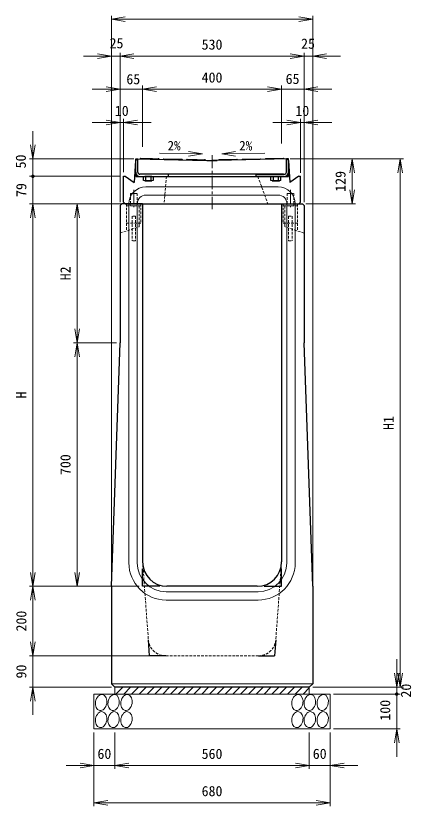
# Model space of a CAD drawing. Units: millimetres at full size, sheet at 1:20. Extents: x 0 to 8400, y -600 to 5940.
# Drawn here: x 5077 to 6216, y 2307 to 4580 of the extents above; entities that cross this region are included whole.
import ezdxf
from ezdxf.enums import TextEntityAlignment as Align

# ---------------------------------------------------------------- set-up
doc = ezdxf.new("R2010")
doc.units = ezdxf.units.MM
doc.header["$LTSCALE"] = 20
for name, pattern in [('USER1', [0.5625, 0.375, -0.1875]), ('USER2', [3, 1.875, -0.375, 0.375, -0.375]), ('USER3', [3.75, 1.875, -1.875])]:
    doc.linetypes.add(name, pattern=pattern)
for name, color, linetype, lineweight in [('_1-A_25-FRAME-SIDE_VIWE', 2, 'Continuous', 25), ('_1-B_15-GR-SIDE_VIWE', 3, 'Continuous', 25), ('ACC(細線）', 4, 'USER1', 13), ('CEN(細線）', 5, 'USER2', 13), ('CON2(細線）', 6, 'Continuous', 13), ('CON（太線）', 1, 'Continuous', 25), ('Defpoints_3', 7, 'Continuous', 25), ('寸法線', 7, 'Continuous', 9), ('構造物-寸法', 7, 'Continuous', 9)]:
    doc.layers.add(name, color=color, linetype=linetype, lineweight=lineweight)
doc.styles.add('ＭＳ ゴシック', font='')
doc.styles.get('ＭＳ ゴシック').set_extended_font_data('MS Gothic')

# ---------------------------------------------------------------- blocks, each defined once
blk = doc.blocks.new('open_arrow')
at = {"color": 0, "linetype": 'Continuous', "lineweight": -2}
blk.add_lwpolyline([(7.5, 1.25), (0, 0), (7.5, -1.25)], dxfattribs=at)
blk = doc.blocks.new('filled_dot')
at = {"color": 0, "linetype": 'Continuous', "lineweight": -2, "const_width": 1.25}
blk.add_lwpolyline([(-0.625, 0, 1), (0.625, 0, 1)], format="xyb", close=True, dxfattribs=at)

msp = doc.modelspace()

# ---------------------------------------------------------------- linework, layer by layer
at = {"layer": '_1-A_25-FRAME-SIDE_VIWE'}
for p, q in [((5422.59, 4168.83), (5428.59, 4168.83)), ((5422.59, 4130.83), (5422.59, 4168.83)), ((5422.59, 4118.83), (5422.59, 4168.83)), ((5422.59, 4168.83), (5627.59, 4164.83)), ((5428.59, 4130.83), (5428.59, 4168.83)), ((5627.59, 4164.83), (5657.59, 4164.83)), ((5862.59, 4168.83), (5657.59, 4164.83)), ((5862.59, 4168.83), (5856.59, 4168.83)), ((5856.59, 4130.83), (5856.59, 4168.83)), ((5862.59, 4130.83), (5862.59, 4168.83)), ((5862.59, 4118.83), (5862.59, 4168.83)), ((5422.59, 4118.83), (5862.59, 4118.83)), ((5516.09, 4124.83), (5434.59, 4124.83)), ((5434.59, 4118.83), (5516.09, 4118.83)), ((5445.24, 4107.03), (5445.24, 4118.83)), ((5445.24, 4118.83), (5448.7, 4118.83)), ((5448.7, 4118.83), (5452.16, 4118.83)), ((5469.48, 4118.83), (5448.7, 4118.83)), ((5452.16, 4118.83), (5459.09, 4118.83)), ((5452.16, 4107.03), (5452.16, 4118.83)), ((5459.09, 4118.83), (5469.48, 4118.83)), ((5459.09, 4118.83), (5466.01, 4118.83)), ((5459.09, 4118.83), (5466.01, 4118.83)), ((5466.01, 4118.83), (5469.48, 4118.83)), ((5466.01, 4118.83), (5466.01, 4107.03)), ((5469.48, 4118.83), (5472.94, 4118.83)), ((5472.94, 4118.83), (5472.94, 4107.03)), ((5516.09, 4124.83), (5516.09, 4118.83)), ((5769.09, 4124.83), (5769.09, 4118.83)), ((5769.09, 4124.83), (5850.59, 4124.83)), ((5850.59, 4118.83), (5769.09, 4118.83)), ((5812.24, 4107.03), (5812.24, 4118.83)), ((5812.24, 4118.83), (5815.7, 4118.83)), ((5815.7, 4118.83), (5819.16, 4118.83)), ((5836.47, 4118.83), (5815.7, 4118.83)), ((5819.16, 4118.83), (5826.09, 4118.83)), ((5819.16, 4107.03), (5819.16, 4118.83)), ((5826.09, 4118.83), (5836.47, 4118.83)), ((5826.09, 4118.83), (5833.01, 4118.83)), ((5826.09, 4118.83), (5833.01, 4118.83)), ((5833.01, 4118.83), (5836.48, 4118.83)), ((5833.01, 4118.83), (5833.01, 4107.03)), ((5836.47, 4118.83), (5839.94, 4118.83)), ((5839.94, 4118.83), (5839.94, 4107.03)), ((5448.7, 4105.83), (5445.24, 4107.03)), ((5452.16, 4107.03), (5448.7, 4105.83)), ((5448.7, 4105.83), (5469.48, 4105.83)), ((5459.09, 4105.83), (5452.16, 4107.03)), ((5466.01, 4107.03), (5459.09, 4105.83)), ((5469.48, 4105.83), (5466.01, 4107.03)), ((5472.94, 4107.03), (5469.48, 4105.83)), ((5815.7, 4105.83), (5812.24, 4107.03)), ((5819.16, 4107.03), (5815.7, 4105.83)), ((5815.7, 4105.83), (5836.47, 4105.83)), ((5826.09, 4105.83), (5819.16, 4107.03)), ((5833.01, 4107.03), (5826.09, 4105.83)), ((5836.47, 4105.83), (5833.01, 4107.03)), ((5839.94, 4107.03), (5836.48, 4105.83))]:
    msp.add_line(p, q, dxfattribs=at)
at = {"layer": '_1-A_25-FRAME-SIDE_VIWE', "color": 3, "linetype": 'USER3'}
msp.add_line((5804.09, 4124.83), (5848.09, 4124.83), dxfattribs=at)
at = {"layer": '_1-A_25-FRAME-SIDE_VIWE'}
for centre, radius, start, end in [((5434.59, 4130.83), 12, 180, 270), ((5434.59, 4130.83), 6, 180, 270), ((5850.59, 4130.83), 6, 270, 0), ((5850.59, 4130.83), 12, 270, 0)]:
    msp.add_arc(centre, radius, start, end, dxfattribs=at)
at = {"layer": '_1-B_15-GR-SIDE_VIWE'}
msp.add_line((5848.09, 4124.83), (5437.09, 4124.83), dxfattribs=at)
at = {"layer": 'ACC(細線）'}
for p, q in [((5511.09, 4118.83), (5504.36, 4039.83)), ((5774.09, 4118.83), (5803.43, 4039.83)), ((5407.59, 4069.83), (5407.59, 4039.83)), ((5407.59, 4069.83), (5426.59, 4069.83)), ((5426.59, 4069.83), (5426.59, 4039.83)), ((5858.59, 4069.83), (5858.59, 4039.83)), ((5858.59, 4069.83), (5877.59, 4069.83)), ((5877.59, 4069.83), (5877.59, 4039.83)), ((5437.59, 4039.83), (5396.59, 4039.83)), ((5437.59, 4039.83), (5396.59, 4039.83)), ((5396.59, 4039.83), (5396.59, 3983.83)), ((5437.59, 4033.83), (5396.59, 4033.83)), ((5407.09, 4039.83), (5407.09, 4033.83)), ((5427.09, 4039.83), (5427.09, 4033.83)), ((5433.09, 4033.83), (5433.09, 3983.83)), ((5437.59, 4039.83), (5437.59, 3983.83)), ((5847.59, 4039.83), (5888.59, 4039.83)), ((5847.59, 4039.83), (5888.59, 4039.83)), ((5847.59, 4039.83), (5847.59, 3983.83)), ((5847.59, 4039.83), (5888.59, 4039.83)), ((5847.59, 4033.83), (5888.59, 4033.83)), ((5852.09, 4033.83), (5852.09, 3983.83)), ((5858.09, 4039.83), (5858.09, 4033.83)), ((5878.09, 4039.83), (5878.09, 4033.83)), ((5888.59, 4039.83), (5888.59, 3983.83)), ((5412.09, 4003.83), (5412.09, 3933.83)), ((5422.09, 4003.83), (5412.09, 4003.83)), ((5422.09, 4003.83), (5422.09, 3933.83)), ((5863.09, 4003.83), (5873.09, 4003.83)), ((5863.09, 4003.83), (5863.09, 3933.83)), ((5873.09, 4003.83), (5873.09, 3933.83)), ((5437.59, 3983.83), (5396.59, 3983.83)), ((5396.59, 3983.83), (5396.59, 3961.8)), ((5433.09, 3976), (5433.09, 3983.83)), ((5847.59, 3983.83), (5888.59, 3983.83)), ((5852.09, 3976), (5852.09, 3983.83)), ((5888.59, 3983.83), (5888.59, 3961.8)), ((5377.59, 3955.53), (5431.03, 3973.15)), ((5907.59, 3955.53), (5854.15, 3973.15)), ((5422.09, 3933.83), (5412.09, 3933.83)), ((5863.09, 3933.83), (5873.09, 3933.83))]:
    msp.add_line(p, q, dxfattribs=at)
for centre, start, end in [((5430.09, 3976), 288.24585, 0), ((5855.09, 3976), 180, 251.75415)]:
    msp.add_arc(centre, 3, start, end, dxfattribs=at)
at = {"layer": 'CEN(細線）'}
for p, q in [((5642.59, 4179.83), (5642.59, 4024.83)), ((5417.09, 4079.83), (5417.09, 4029.83)), ((5417.09, 4078.81), (5417.09, 4029.83)), ((5868.09, 4079.83), (5868.09, 4029.83)), ((5868.09, 4079.83), (5868.09, 4029.83)), ((5868.09, 4079.83), (5868.09, 4029.83)), ((5868.09, 4079.83), (5868.09, 4029.83)), ((5868.09, 4078.81), (5868.09, 4029.83))]:
    msp.add_line(p, q, dxfattribs=at)
at = {"layer": 'CON2(細線）'}
for p, q in [((5452.09, 4088.83), (5833.09, 4088.83)), ((5452.09, 4064.83), (5833.09, 4064.83)), ((5403.09, 4039.83), (5403.09, 3007.33)), ((5427.09, 4039.83), (5427.09, 3007.33)), ((5858.09, 4039.83), (5858.09, 3007.33)), ((5882.09, 4039.83), (5882.09, 3007.33)), ((5510.09, 2924.33), (5642.59, 2924.33)), ((5775.09, 2924.33), (5642.59, 2924.33)), ((5510.09, 2900.33), (5642.59, 2900.33)), ((5775.09, 2900.33), (5642.59, 2900.33)), ((5932.59, 2659.83), (5352.59, 2659.83))]:
    msp.add_line(p, q, dxfattribs=at)
at = {"layer": 'CON2(細線）', "linetype": 'USER1'}
for p, q in [((5442.59, 3009.83), (5459.16, 2786.14)), ((5842.59, 3009.83), (5826.02, 2786.14)), ((5776.15, 2739.83), (5509.02, 2739.83))]:
    msp.add_line(p, q, dxfattribs=at)
at = {"layer": 'CON2(細線）'}
for centre, radius, start, end in [((5452.09, 4039.83), 49, 90, 180), ((5833.09, 4039.83), 49, 0, 90), ((5452.09, 4039.83), 25, 90, 180), ((5833.09, 4039.83), 25, 0, 90), ((5510.09, 3007.33), 107, 180, 270), ((5510.09, 3007.33), 83, 180, 270), ((5775.09, 3007.33), 107, 270, 0), ((5775.09, 3007.33), 83, 270, 0)]:
    msp.add_arc(centre, radius, start, end, dxfattribs=at)
at = {"layer": 'CON2(細線）', "linetype": 'USER1'}
for centre, start, end in [((5509.02, 2789.83), 184.23639, 270), ((5776.15, 2789.83), 270, 355.76361)]:
    msp.add_arc(centre, 50, start, end, dxfattribs=at)
at = {"layer": 'CON（太線）'}
for p, q in [((5422.38, 4164.05), (5418.72, 4100.7)), ((5422.38, 4164.05), (5427.58, 4169.05)), ((5427.58, 4169.05), (5642.59, 4164.83)), ((5857.59, 4169.05), (5642.59, 4164.83)), ((5862.79, 4164.05), (5857.59, 4169.05)), ((5862.79, 4164.05), (5866.45, 4100.7)), ((5387.59, 4044.83), (5387.59, 4118.94)), ((5387.59, 4118.94), (5392.66, 4118.94)), ((5392.66, 4118.94), (5418.72, 4100.7)), ((5892.51, 4118.94), (5866.45, 4100.7)), ((5892.51, 4118.94), (5897.59, 4118.94)), ((5897.59, 4044.83), (5897.59, 4118.94)), ((5377.59, 4034.83), (5382.59, 4039.83)), ((5377.59, 4034.83), (5377.59, 3639.83)), ((5442.59, 4039.83), (5382.59, 4039.83)), ((5387.59, 4044.83), (5392.59, 4039.83)), ((5392.59, 4039.83), (5892.59, 4039.83)), ((5442.59, 4039.83), (5392.59, 4039.83)), ((5442.59, 4039.83), (5392.59, 4039.83)), ((5442.59, 4039.83), (5442.59, 3009.83)), ((5842.59, 4039.83), (5892.59, 4039.83)), ((5842.59, 4039.83), (5892.59, 4039.83)), ((5842.59, 4039.83), (5842.59, 3009.83)), ((5842.59, 4039.83), (5902.59, 4039.83)), ((5868.59, 4039.83), (5868.59, 4039.83)), ((5882.59, 4039.83), (5882.59, 4039.83)), ((5897.59, 4044.83), (5892.59, 4039.83)), ((5902.59, 4039.83), (5907.59, 4034.83)), ((5907.59, 4034.83), (5907.59, 3639.83)), ((5352.59, 2939.83), (5377.59, 3639.83)), ((5932.59, 2939.83), (5907.59, 3639.83)), ((5352.59, 2939.83), (5352.59, 2659.83)), ((5772.59, 2939.83), (5512.59, 2939.83)), ((5932.59, 2939.83), (5932.59, 2659.83)), ((5352.59, 2659.83), (5362.59, 2649.83)), ((5922.59, 2649.83), (5932.59, 2659.83)), ((5922.59, 2649.83), (5362.59, 2649.83))]:
    msp.add_line(p, q, dxfattribs=at)
for centre, start, end in [((5512.59, 3009.83), 180, 270), ((5772.59, 3009.83), 270, 0)]:
    msp.add_arc(centre, 70, start, end, dxfattribs=at)
at = {"layer": 'Defpoints_3'}
for p, q in [((5442.59, 2939.83), (5442.59, 2989.83)), ((5842.59, 2939.83), (5842.59, 2989.83)), ((5492.59, 2939.83), (5442.59, 2939.83)), ((5792.59, 2939.83), (5842.59, 2939.83)), ((5462.59, 2739.83), (5459.19, 2786.18)), ((5825.98, 2786.18), (5822.59, 2739.83)), ((5509.06, 2739.83), (5462.59, 2739.83)), ((5776.12, 2739.83), (5822.59, 2739.83))]:
    msp.add_line(p, q, dxfattribs=at)
at = {"layer": '寸法線'}
for p, q in [((5614.79, 4183.08), (5490.97, 4185.43)), ((5614.79, 4183.08), (5574.67, 4177.17)), ((5574.93, 4190.5), (5614.79, 4183.08)), ((5710.25, 4190.5), (5670.38, 4183.08)), ((5670.38, 4183.08), (5794.21, 4185.43)), ((5670.38, 4183.08), (5710.5, 4177.17)), ((5867.59, 4169.05), (6055.72, 4169.05)), ((6045.72, 4169.05), (6045.72, 4039.83)), ((5912.59, 4039.83), (6055.72, 4039.83))]:
    msp.add_line(p, q, dxfattribs=at)
at = {"layer": '構造物-寸法'}
for p, q in [((5352.59, 4049.83), (5352.59, 4580.48)), ((5352.59, 4570.48), (5932.59, 4570.48)), ((5932.59, 4049.83), (5932.59, 4580.48)), ((5457.59, 4464.47), (5272.59, 4464.47)), ((5352.59, 2949.83), (5352.59, 4474.47)), ((5377.59, 4174.83), (5377.59, 4474.47)), ((5377.59, 4044.83), (5377.59, 4474.47)), ((5377.59, 4464.47), (5907.59, 4464.47)), ((5827.59, 4464.47), (6012.59, 4464.47)), ((5907.59, 4044.83), (5907.59, 4474.47)), ((5907.59, 4044.83), (5907.59, 4474.47)), ((5932.59, 2949.83), (5932.59, 4474.47)), ((5297.59, 4369.76), (5522.59, 4369.76)), ((5377.59, 4044.83), (5377.59, 4379.76)), ((5442.59, 4203.61), (5442.59, 4379.76)), ((5442.59, 4203.61), (5442.59, 4379.76)), ((5842.59, 4369.76), (5442.59, 4369.76)), ((5762.59, 4369.76), (5987.59, 4369.76)), ((5842.59, 4213.24), (5842.59, 4379.76)), ((5842.59, 4213.24), (5842.59, 4379.76)), ((5907.59, 4044.83), (5907.59, 4379.76)), ((5297.59, 4273.74), (5467.59, 4273.74)), ((5377.59, 4044.83), (5377.59, 4283.74)), ((5387.59, 4130.69), (5387.59, 4283.74)), ((5817.59, 4273.74), (5987.59, 4273.74)), ((5897.59, 4128.94), (5897.59, 4283.74)), ((5907.59, 4044.83), (5907.59, 4283.74)), ((5126.6, 4118.94), (5126.6, 4249.05)), ((5417.58, 4169.05), (5116.6, 4169.05)), ((5437.09, 4170.89), (5435.09, 4168.9)), ((5488.09, 4169.9), (5437.09, 4170.89)), ((5490.09, 4167.82), (5488.09, 4169.9)), ((5504.09, 4169.59), (5502.09, 4167.58)), ((5555.09, 4168.6), (5504.09, 4169.59)), ((5557.09, 4166.51), (5555.09, 4168.6)), ((5571.09, 4168.29), (5569.09, 4166.27)), ((5622.09, 4167.3), (5571.09, 4168.29)), ((5624.09, 4165.19), (5622.09, 4167.3)), ((5663.09, 4167.27), (5661.09, 4165.19)), ((5714.09, 4168.26), (5663.09, 4167.27)), ((5716.09, 4166.27), (5714.09, 4168.26)), ((5730.09, 4168.57), (5728.09, 4166.51)), ((5781.09, 4169.56), (5730.09, 4168.57)), ((5783.09, 4167.58), (5781.09, 4169.56)), ((5795.09, 4167.82), (5797.09, 4169.87)), ((5797.09, 4169.87), (5848.09, 4170.86)), ((5848.09, 4170.86), (5850.09, 4168.9)), ((5867.59, 4169.05), (6194.31, 4169.05)), ((6184.31, 4169.05), (6184.31, 2649.83)), ((5377.59, 4118.94), (5116.6, 4118.94)), ((5377.59, 4118.94), (5116.6, 4118.94)), ((5126.6, 4118.94), (5126.6, 3959.83)), ((5372.59, 4039.83), (5116.6, 4039.83)), ((5385.87, 4039.83), (5116.6, 4039.83)), ((5126.6, 4039.83), (5126.6, 2939.83)), ((5372.59, 4039.83), (5243.74, 4039.83)), ((5253.74, 3639.83), (5253.74, 4039.83)), ((5367.59, 3639.83), (5243.74, 3639.83)), ((5367.59, 3639.83), (5243.74, 3639.83)), ((5253.74, 3639.83), (5253.74, 2939.83)), ((5432.59, 2939.83), (5116.6, 2939.83)), ((5417.06, 2939.83), (5116.6, 2939.83)), ((5126.6, 2939.83), (5126.6, 2739.83)), ((5342.59, 2939.83), (5243.74, 2939.83)), ((5126.6, 2819.83), (5126.6, 2569.83)), ((5499.06, 2739.83), (5116.6, 2739.83)), ((5342.59, 2739.83), (5116.6, 2739.83)), ((6174.37, 2729.83), (6174.37, 2549.83)), ((5352.59, 2649.83), (5116.6, 2649.83)), ((5362.59, 2649.83), (5362.59, 2629.83)), ((5362.59, 2649.14), (5363.27, 2649.83)), ((5365.72, 2629.83), (5385.72, 2649.83)), ((5388.17, 2629.83), (5408.17, 2649.83)), ((5410.62, 2629.83), (5430.62, 2649.83)), ((5433.07, 2629.83), (5453.07, 2649.83)), ((5455.53, 2629.83), (5475.53, 2649.83)), ((5477.98, 2629.83), (5497.98, 2649.83)), ((5500.43, 2629.83), (5520.43, 2649.83)), ((5522.88, 2629.83), (5542.88, 2649.83)), ((5545.33, 2629.83), (5565.33, 2649.83)), ((5567.78, 2629.83), (5587.78, 2649.83)), ((5590.23, 2629.83), (5602.36, 2641.96)), ((5602.36, 2641.97), (5610.23, 2649.83)), ((5612.68, 2629.83), (5632.68, 2649.83)), ((5635.13, 2629.83), (5655.13, 2649.83)), ((5657.58, 2629.83), (5677.58, 2649.83)), ((5680.03, 2629.83), (5700.03, 2649.83)), ((5702.48, 2629.83), (5722.48, 2649.83)), ((5724.93, 2629.83), (5744.93, 2649.83)), ((5747.38, 2629.83), (5767.38, 2649.83)), ((5769.83, 2629.83), (5789.83, 2649.83)), ((5792.28, 2629.83), (5812.28, 2649.83)), ((5814.74, 2629.83), (5834.74, 2649.83)), ((5837.19, 2629.83), (5857.19, 2649.83)), ((5859.64, 2629.83), (5879.64, 2649.83)), ((5882.09, 2629.83), (5902.09, 2649.83)), ((5904.54, 2629.83), (5922.59, 2647.88)), ((5922.59, 2649.83), (5922.59, 2629.83)), ((5932.59, 2649.83), (6194.31, 2649.83)), ((5932.59, 2649.83), (6184.37, 2649.83)), ((5362.59, 2629.83), (5302.59, 2629.83)), ((5302.59, 2629.83), (5302.59, 2529.83)), ((5922.59, 2629.83), (5362.59, 2629.83)), ((5982.59, 2629.83), (5922.59, 2629.83)), ((5982.59, 2529.83), (5982.59, 2629.83)), ((5982.59, 2529.83), (5982.59, 2629.83)), ((5992.59, 2629.83), (6184.37, 2629.83)), ((5992.59, 2629.83), (6184.37, 2629.83)), ((6174.37, 2629.83), (6174.37, 2449.83)), ((5302.59, 2529.83), (5362.59, 2529.83)), ((5922.59, 2529.83), (5362.59, 2529.83)), ((5922.59, 2529.83), (5982.59, 2529.83)), ((5992.59, 2529.83), (6184.37, 2529.83)), ((5302.59, 2519.83), (5302.59, 2414.72)), ((5302.59, 2519.83), (5302.59, 2307.49)), ((5362.59, 2519.83), (5362.59, 2414.72)), ((5362.59, 2519.83), (5362.59, 2414.72)), ((5922.59, 2519.83), (5922.59, 2414.72)), ((5922.59, 2519.83), (5922.59, 2414.72)), ((5982.59, 2519.83), (5982.59, 2414.72)), ((5982.59, 2519.83), (5982.59, 2307.49)), ((5222.59, 2424.72), (5442.59, 2424.72)), ((5362.59, 2424.72), (5922.59, 2424.72)), ((6062.59, 2424.72), (5842.59, 2424.72)), ((5982.59, 2317.49), (5302.59, 2317.49))]:
    msp.add_line(p, q, dxfattribs=at)
for centre in [(5323.18, 2605.41), (5359.18, 2605.41), (5396.18, 2605.41), (5888.18, 2605.41), (5924.18, 2605.41), (5961.18, 2605.41), (5323.18, 2556.41), (5359.18, 2556.41), (5396.18, 2556.41), (5888.18, 2556.41), (5924.18, 2556.41), (5961.18, 2556.41)]:
    msp.add_ellipse(centre, major_axis=(-4.13, -22.89), ratio=0.698644, dxfattribs=at)

# ---------------------------------------------------------------- block references
at = {"layer": '寸法線', "xscale": 5.33, "yscale": 5.33}
for p, rotation in [((6045.72, 4169.05), 270), ((6045.72, 4039.83), 90)]:
    msp.add_blockref('open_arrow', p, dxfattribs=dict(at, rotation=rotation))
at = {"layer": '構造物-寸法', "xscale": 5.33, "yscale": 5.33}
for p in [(5352.59, 4570.48), (5377.59, 4464.47), (5377.59, 4464.47), (5932.59, 4464.47), (5442.59, 4369.76), (5442.59, 4369.76), (5907.59, 4369.76), (5387.59, 4273.74), (5907.59, 4273.74), (5362.59, 2424.72), (5362.59, 2424.72), (5982.59, 2424.72), (5302.59, 2317.49)]:
    msp.add_blockref('open_arrow', p, dxfattribs=at)
at = {"layer": '構造物-寸法'}
for name, p, xscale, yscale, rotation in [('open_arrow', (5932.59, 4570.48), 5.33, 5.33, 180), ('open_arrow', (5352.59, 4464.47), 5.33, 5.33, 180), ('open_arrow', (5907.59, 4464.47), 5.33, 5.33, 180), ('open_arrow', (5907.59, 4464.47), 5.33, 5.33, 180), ('open_arrow', (5377.59, 4369.76), 5.33, 5.33, 180), ('open_arrow', (5842.59, 4369.76), 5.33, 5.33, 180), ('open_arrow', (5842.59, 4369.76), 5.33, 5.33, 180), ('open_arrow', (5377.59, 4273.74), 5.33, 5.33, 180), ('open_arrow', (5897.59, 4273.74), 5.33, 5.33, 180), ('open_arrow', (5126.6, 4169.05), 5.33, 5.33, 90), ('open_arrow', (6184.31, 4169.05), 5.33, 5.33, 270), ('filled_dot', (5126.6, 4118.94), 4, 4, 90), ('filled_dot', (5126.6, 4118.94), 4, 4, 270), ('open_arrow', (5126.6, 4039.83), 5.33, 5.33, 270), ('open_arrow', (5126.6, 4039.83), 5.33, 5.33, 270), ('open_arrow', (5253.74, 4039.83), 5.33, 5.33, 270), ('open_arrow', (5253.74, 3639.83), 5.33, 5.33, 90), ('open_arrow', (5253.74, 3639.83), 5.33, 5.33, 270), ('open_arrow', (5126.6, 2939.83), 5.33, 5.33, 90), ('open_arrow', (5253.74, 2939.83), 5.33, 5.33, 90), ('open_arrow', (5126.6, 2939.83), 5.33, 5.33, 270), ('open_arrow', (5126.6, 2739.83), 5.33, 5.33, 90), ('open_arrow', (5126.6, 2739.83), 5.33, 5.33, 90), ('open_arrow', (6174.37, 2649.83), 5.33, 5.33, 90), ('open_arrow', (6184.31, 2649.83), 5.33, 5.33, 90), ('open_arrow', (5126.6, 2649.83), 5.33, 5.33, 270), ('filled_dot', (6174.37, 2629.83), 4, 4, 270), ('filled_dot', (6174.37, 2629.83), 4, 4, 270), ('open_arrow', (6174.37, 2529.83), 5.33, 5.33, 270), ('open_arrow', (5302.59, 2424.72), 5.33, 5.33, 180), ('open_arrow', (5922.59, 2424.72), 5.33, 5.33, 180), ('open_arrow', (5922.59, 2424.72), 5.33, 5.33, 180), ('open_arrow', (5982.59, 2317.49), 5.33, 5.33, 180)]:
    msp.add_blockref(name, p, dxfattribs=dict(at, xscale=xscale, yscale=yscale, rotation=rotation))

# ---------------------------------------------------------------- texts
at = {"layer": '寸法線', "style": 'ＭＳ ゴシック'}
for p in [(5514.49, 4185.18), (5720.72, 4185.07)]:
    msp.add_text('2%', height=27.49, dxfattribs=at).set_placement(p, align=Align.BOTTOM_LEFT)
msp.add_text('129', height=29.33, rotation=90, dxfattribs=at).set_placement((6035.72, 4074.44), align=Align.BOTTOM_LEFT)
at = {"layer": '構造物-寸法', "style": 'ＭＳ ゴシック'}
for s, p in [('25', (5347.47, 4478.34)), ('530', (5612.59, 4474.47)), ('25', (5899, 4476.98)), ('65', (5395.8, 4374.87)), ('400', (5612.59, 4379.76)), ('65', (5854.46, 4375.66)), ('10', (5362.59, 4283.74)), ('10', (5882.59, 4283.74)), ('60', (5312.59, 2434.72)), ('560', (5612.59, 2434.72)), ('60', (5932.59, 2434.72)), ('680', (5612.59, 2327.49))]:
    msp.add_text(s, height=29.33, dxfattribs=at).set_placement(p, align=Align.BOTTOM_LEFT)
for s, p in [('50', (5115.15, 4141.67)), ('79', (5116.6, 4059.45)), ('H2', (5243.74, 3819.83)), ('H', (5116.6, 3479.83)), ('H1', (6174.31, 3389.44)), ('700', (5243.74, 3259.83)), ('200', (5116.6, 2809.83)), ('90', (5116.6, 2674.83)), ('20', (6224.37, 2619.83)), ('100', (6164.37, 2553.49))]:
    msp.add_text(s, height=29.33, rotation=90, dxfattribs=at).set_placement(p, align=Align.BOTTOM_LEFT)

doc.saveas('drawing.dxf')
